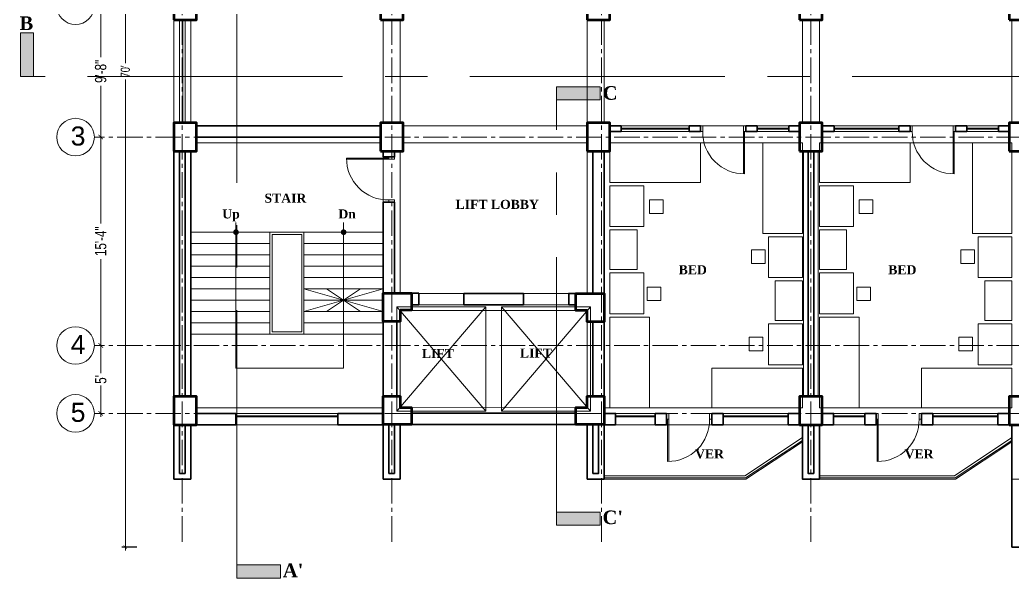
# Model space of a CAD drawing. Header units: feet. Extents: x 25261344 to 25389498, y 30010528 to 30074588.
# Drawn here: x 25365822 to 25366699, y 30072086 to 30072579 of the extents above; entities that cross this region are included whole.
import ezdxf

# ---------------------------------------------------------------- set-up
doc = ezdxf.new("R2010")
doc.units = ezdxf.units.FT
doc.header["$LTSCALE"] = 30
doc.header["$MEASUREMENT"] = 0
doc.header["$PDMODE"] = 32
doc.header["$PDSIZE"] = 15
doc.linetypes.add('CENTER2', pattern=[1.125, 0.75, -0.125, 0.125, -0.125])
doc.layers.get('0').update_dxf_attribs({"lineweight": 5})
for name, color, linetype, lineweight in [('Column', 1, 'Continuous', 80), ('Dim-1', 7, 'Continuous', 9), ('Door', 32, 'Continuous', 5), ('Furnitures', 251, 'Continuous', 9), ('GRADE BEAM', 2, 'Continuous', 20), ('grid text', 252, 'CENTER2', 9), ('LINE', 193, 'Continuous', 9), ('line 2', 7, 'Continuous', 13), ('rail', 224, 'Continuous', 9), ('STAIR', 243, 'Continuous', 13), ('TEXT', 7, 'Continuous', 18), ('WALL', 7, 'Continuous', 35), ('WIN', 142, 'Continuous', 20)]:
    doc.layers.add(name, color=color, linetype=linetype, lineweight=lineweight)
doc.styles.add('RomanS', font='swissl.ttf')
doc.styles.get("Standard").update_dxf_attribs({"font": 'timesbd.ttf'})
doc.styles.add('SWIS_LT', font='swisscl.ttf')
doc.dimstyles.new('dim-02', dxfattribs={"dimtxt": 8, "dimasz": 3, "dimexe": 3, "dimexo": 3, "dimgap": 2, "dimtad": 0, "dimdec": 0, "dimzin": 0, "dimdsep": 46, "dimlunit": 4, "dimtxsty": 'SWIS_LT', "dimblk": 'ARCHTICK', "dimcen": 2, "dimdle": 3, "dimclrd": 256, "dimclre": 256, "dimclrt": 256, "dimadec": 0, "dimazin": 0, "dimtfac": 1, "dimtdec": 0, "dimtix": 1, "dimtmove": 0, "dimatfit": 3, "dimfxl": 0, "dimfrac": 2, "dimtolj": 1, "dimtzin": 1, "dimlwd": -1, "dimarcsym": 0})

# ---------------------------------------------------------------- blocks, each defined once
blk = doc.blocks.new('FG')
at = {"layer": 'Door'}
for p, q in [((-2, -5), (-2, -42.39)), ((-1, -5), (-1, -42.39))]:
    blk.add_line(p, q, dxfattribs=at)
for points in [[(-40, 0), (-38, 0), (-38, -5), (-40, -5)], [(0, 0), (-2, 0), (-2, -5), (0, -5)]]:
    blk.add_lwpolyline(points, dxfattribs=at)
blk.add_arc((-1.44, -5.83), 36.57, 178.70538, 270.69047, dxfattribs=at)
blk = doc.blocks.new('_ArchTick')
at = {"color": 0, "linetype": 'ByBlock', "const_width": 0.15}
blk.add_lwpolyline([(-0.5, -0.5), (0.5, 0.5)], dxfattribs=at)
blk = doc.blocks.new('*D123')
at = {"lineweight": -2}
for p, q in [((25359532.41, 30072591.7), (25359538.03, 30072591.7)), ((25359532.41, 30072475.7), (25359538.03, 30072475.7))]:
    blk.add_line(p, q, dxfattribs=at)
for p, q in [((25359535.03, 30072594.7), (25359535.03, 30072546.38)), ((25359535.03, 30072472.7), (25359535.03, 30072521.01))]:
    blk.add_line(p, q)
at = {"layer": 'Defpoints', "color": 0}
for p in [(25359529.41, 30072591.7), (25359529.41, 30072475.7), (25359535.03, 30072475.7)]:
    blk.add_point(p, dxfattribs=at)
at = {"xscale": 4, "yscale": 4, "zscale": 4}
for p, rotation in [((25359535.03, 30072591.7), 90), ((25359535.03, 30072475.7), 270)]:
    blk.add_blockref('_ArchTick', p, dxfattribs=dict(at, rotation=rotation))
at = {"insert": (25359535.03, 30072533.7), "char_height": 10, "attachment_point": 5, "rotation": 90, "style": 'SWIS_LT'}
blk.add_mtext('\\A1;9\'-8"', dxfattribs=at)
blk = doc.blocks.new('*D124')
at = {"lineweight": -2}
for p, q in [((25359532.41, 30072475.7), (25359538.03, 30072475.7)), ((25359532.41, 30072291.7), (25359538.03, 30072291.7))]:
    blk.add_line(p, q, dxfattribs=at)
for p, q in [((25359535.03, 30072478.7), (25359535.03, 30072399.38)), ((25359535.03, 30072288.7), (25359535.03, 30072368.02))]:
    blk.add_line(p, q)
at = {"layer": 'Defpoints', "color": 0}
for p in [(25359529.41, 30072475.7), (25359529.41, 30072291.7), (25359535.03, 30072291.7)]:
    blk.add_point(p, dxfattribs=at)
at = {"xscale": 4, "yscale": 4, "zscale": 4}
for p, rotation in [((25359535.03, 30072475.7), 90), ((25359535.03, 30072291.7), 270)]:
    blk.add_blockref('_ArchTick', p, dxfattribs=dict(at, rotation=rotation))
at = {"insert": (25359535.03, 30072383.7), "char_height": 10, "attachment_point": 5, "rotation": 90, "style": 'SWIS_LT'}
blk.add_mtext('\\A1;15\'-4"', dxfattribs=at)
blk = doc.blocks.new('*D117')
at = {"lineweight": -2}
for p, q in [((25359532.41, 30072291.7), (25359538.03, 30072291.7)), ((25359532.41, 30072231.7), (25359538.03, 30072231.7))]:
    blk.add_line(p, q, dxfattribs=at)
for p, q in [((25359535.03, 30072294.7), (25359535.03, 30072267.1)), ((25359535.03, 30072228.7), (25359535.03, 30072256.29))]:
    blk.add_line(p, q)
at = {"layer": 'Defpoints', "color": 0}
for p in [(25359529.41, 30072291.7), (25359529.41, 30072231.7), (25359535.03, 30072231.7)]:
    blk.add_point(p, dxfattribs=at)
at = {"xscale": 4, "yscale": 4, "zscale": 4}
for p, rotation in [((25359535.03, 30072291.7), 90), ((25359535.03, 30072231.7), 270)]:
    blk.add_blockref('_ArchTick', p, dxfattribs=dict(at, rotation=rotation))
at = {"insert": (25359535.03, 30072261.7), "char_height": 10, "attachment_point": 5, "rotation": 90, "style": 'SWIS_LT'}
blk.add_mtext("\\A1;5'", dxfattribs=at)
blk = doc.blocks.new('*D160')
at = {"layer": 'Defpoints', "color": 0}
for p in [(25366322.5, 30072953.7), (25365914.82, 30072113.7), (25366697.5, 30072113.7)]:
    blk.add_point(p, dxfattribs=at)
at = {"layer": 'Dim-1'}
for p, q in [((25365914.82, 30072956.7), (25365914.82, 30072540.9)), ((25365914.82, 30072110.7), (25365914.82, 30072526.5))]:
    blk.add_line(p, q, dxfattribs=at)
at = {"layer": 'Dim-1', "lineweight": -2}
for p, q in [((25365924.82, 30072953.7), (25365911.82, 30072953.7)), ((25365924.82, 30072113.7), (25365911.82, 30072113.7))]:
    blk.add_line(p, q, dxfattribs=at)
at = {"layer": 'Dim-1', "xscale": 3, "yscale": 3, "zscale": 3}
for p, rotation in [((25365914.82, 30072953.7), 90), ((25365914.82, 30072113.7), 270)]:
    blk.add_blockref('_ArchTick', p, dxfattribs=dict(at, rotation=rotation))
at = {"layer": 'Dim-1', "insert": (25365914.82, 30072533.7), "char_height": 8, "attachment_point": 5, "rotation": 90, "style": 'SWIS_LT'}
blk.add_mtext("\\A1;70'", dxfattribs=at)
blk = doc.blocks.new('T B')
at = {"layer": 'GRADE BEAM'}
for points in [[(25352253.54, 30069132.07), (25352268.54, 30069132.07), (25352268.54, 30069041.07), (25352253.54, 30069041.07)], [(25352438.54, 30069132.07), (25352453.54, 30069132.07), (25352453.54, 30069041.07), (25352438.54, 30069041.07)], [(25352618.54, 30069132.07), (25352633.54, 30069132.07), (25352633.54, 30069041.07), (25352618.54, 30069041.07)], [(25352808.54, 30069132.07), (25352823.54, 30069132.07), (25352823.54, 30069041.07), (25352808.54, 30069041.07)], [(25352993.54, 30069132.07), (25353008.54, 30069132.07), (25353008.54, 30069041.07), (25352993.54, 30069041.07)], [(25352436.04, 30069038.57), (25352436.04, 30069023.57), (25352273.54, 30069023.57), (25352273.54, 30069038.57)], [(25352618.54, 30069038.57), (25352618.54, 30069023.57), (25352456.04, 30069023.57), (25352456.04, 30069038.57)], [(25352806.04, 30069038.57), (25352806.04, 30069023.57), (25352638.54, 30069023.57), (25352638.54, 30069038.57)], [(25352991.04, 30069038.57), (25352991.04, 30069023.57), (25352826.04, 30069023.57), (25352826.04, 30069038.57)], [(25352253.54, 30069016.07), (25352268.54, 30069016.07), (25352268.54, 30068799.57), (25352253.54, 30068799.57)], [(25352438.54, 30069016.07), (25352453.54, 30069016.07), (25352453.54, 30068890.57), (25352438.54, 30068890.57)], [(25352618.54, 30069016.07), (25352633.54, 30069016.07), (25352633.54, 30068890.57), (25352618.54, 30068890.57)], [(25352809.54, 30069016.07), (25352822.54, 30069016.07), (25352822.54, 30068799.57), (25352809.54, 30068799.57)], [(25352608.54, 30068890.57), (25352608.54, 30068875.57), (25352463.54, 30068875.57), (25352463.54, 30068890.57)], [(25352438.54, 30068865.57), (25352453.54, 30068865.57), (25352453.54, 30068799.57), (25352438.54, 30068799.57)], [(25352618.54, 30068865.57), (25352633.54, 30068865.57), (25352633.54, 30068799.57), (25352618.54, 30068799.57)], [(25352438.54, 30068789.57), (25352438.54, 30068774.57), (25352273.54, 30068774.57), (25352273.54, 30068789.57)], [(25352608.54, 30068789.69), (25352608.54, 30068774.69), (25352463.54, 30068774.57), (25352463.54, 30068789.57)], [(25352806.04, 30068789.57), (25352806.04, 30068774.57), (25352633.54, 30068774.57), (25352633.54, 30068789.57)], [(25352991.04, 30068789.57), (25352991.04, 30068774.57), (25352826.04, 30068774.57), (25352826.04, 30068789.57)], [(25352253.54, 30068774.57), (25352268.54, 30068774.57), (25352268.54, 30068726.57), (25352253.54, 30068726.57)], [(25352438.54, 30068774.57), (25352453.54, 30068774.57), (25352453.54, 30068726.57), (25352438.54, 30068726.57)], [(25352618.54, 30068774.57), (25352633.54, 30068774.57), (25352633.54, 30068726.57), (25352618.54, 30068726.57)], [(25352808.54, 30068774.57), (25352823.54, 30068774.57), (25352823.54, 30068726.57), (25352808.54, 30068726.57)], [(25352993.54, 30068774.57), (25353008.54, 30068774.57), (25353008.54, 30068726.57), (25352993.54, 30068726.57)]]:
    blk.add_lwpolyline(points, close=True, dxfattribs=at)
blk = doc.blocks.new('COL2')
at = {"layer": 'Column'}
for points in [[(-20, -266.5), (0, -266.5), (0, -241.5), (-20, -241.5)], [(162.5, -266.5), (182.5, -266.5), (182.5, -241.5), (162.5, -241.5)], [(345, -266.5), (365, -266.5), (365, -241.5), (345, -241.5)], [(532.5, -266.5), (552.5, -266.5), (552.5, -241.5), (532.5, -241.5)], [(717.5, -266.5), (737.5, -266.5), (737.5, -241.5), (717.5, -241.5)], [(-20, -382.5), (0, -382.5), (0, -357.5), (-20, -357.5)], [(162.5, -382.5), (182.5, -382.5), (182.5, -357.5), (162.5, -357.5)], [(345, -382.5), (365, -382.5), (365, -357.5), (345, -357.5)], [(532.5, -382.5), (552.5, -382.5), (552.5, -357.5), (532.5, -357.5)], [(717.5, -382.5), (737.5, -382.5), (737.5, -357.5), (717.5, -357.5)], [(-20, -624), (0, -624), (0, -599), (-20, -599)], [(532.5, -624), (552.5, -624), (552.5, -599), (532.5, -599)], [(717.5, -624), (737.5, -624), (737.5, -599), (717.5, -599)]]:
    blk.add_lwpolyline(points, close=True, dxfattribs=at)
for points in [[(180, -522.88), (180, -532.88), (165, -532.88), (165, -507.88), (190, -507.88), (190, -522.88), (180, -522.88)], [(345, -523), (335, -523), (335, -508), (360, -508), (360, -533), (345, -533), (345, -523)], [(180, -608.88), (190, -608.88), (190, -623.88), (165, -623.88), (165, -598.88), (180, -598.88), (180, -608.88)], [(345, -608.88), (345, -598.88), (360, -598.88), (360, -623.88), (335, -623.88), (335, -608.88), (345, -608.88)]]:
    blk.add_lwpolyline(points, dxfattribs=at)
at = {"layer": 'GRADE BEAM'}
blk.add_blockref('T B', (-25352273.54, -30069398.57), dxfattribs=at)
blk = doc.blocks.new('DGFGSDFG')
at = {"layer": 'grid text'}
for p, q in [((25359606.96, 30072118.41), (25359606.96, 30072999.78)), ((25359791.96, 30072118.41), (25359791.96, 30072999.78)), ((25359976.96, 30072118.41), (25359976.96, 30072999.78)), ((25360161.96, 30072118.41), (25360161.96, 30072999.78)), ((25361090.85, 30072475.7), (25359529.41, 30072475.7)), ((25361090.85, 30072291.7), (25359529.41, 30072291.7)), ((25361090.85, 30072231.7), (25359529.41, 30072231.7))]:
    blk.add_line(p, q, dxfattribs=at)
at = {"layer": 'grid text', "linetype": 'Continuous'}
for centre in [(25359512.81, 30072591.7), (25359512.81, 30072475.7), (25359512.81, 30072291.7), (25359512.81, 30072231.7)]:
    blk.add_circle(centre, 16.59, dxfattribs=at)
at = {"layer": 'grid text', "char_height": 16.842, "attachment_point": 1, "style": 'RomanS'}
for s, insert in [('{\\C256;3}', (25359508.51, 30072485.06)), ('{\\C256;4}', (25359508.51, 30072301.06)), ('{\\C256;5}', (25359508.51, 30072241.06))]:
    blk.add_mtext_dynamic_manual_height_columns(s, width=25.401, gutter_width=84.21, heights=[32.6], dxfattribs=dict(at, insert=insert))
for base, p1, p2, picture, middle in [((25359535.03, 30072475.7), (25359529.41, 30072591.7), (25359529.41, 30072475.7), '*D123', (25359535.03, 30072533.7)), ((25359535.03, 30072291.7), (25359529.41, 30072475.7), (25359529.41, 30072291.7), '*D124', (25359535.03, 30072383.7)), ((25359535.03, 30072231.7), (25359529.41, 30072291.7), (25359529.41, 30072231.7), '*D117', (25359535.03, 30072261.7))]:
    dim = blk.add_linear_dim(base=base, p1=p1, p2=p2, angle=90, dimstyle='dim-02', override={"dimtxt": 10, "dimtmove": 1, "dimfxl": 10})
    dim.commit()
    dim.dimension.update_dxf_attribs({"geometry": picture, "text_midpoint": middle})

msp = doc.modelspace()

# ---------------------------------------------------------------- hatches: boundary and pattern name
at = {"linetype": 'CENTER2', "ltscale": 10}
h = msp.add_hatch(color=256, dxfattribs=at)
h.paths.add_polyline_path([(25365833.88, 30072563.22), (25365833.88, 30072529.2), (25365822.24, 30072529.2), (25365822.24, 30072563.22)])
h.paths.add_polyline_path([(25365833.88, 30072567.75), (25365833.88, 30072563.22), (25365822.24, 30072563.22), (25365822.24, 30072567.75)])
h = msp.add_hatch(color=256, dxfattribs=at)
h.paths.add_polyline_path([(25366329.5, 30072508.45), (25366295.48, 30072508.45), (25366295.48, 30072520.1), (25366329.5, 30072520.1)])
h.paths.add_polyline_path([(25366334.03, 30072508.45), (25366329.5, 30072508.45), (25366329.5, 30072520.1), (25366334.03, 30072520.1)])
for points in [[(25366334.03, 30072132.91), (25366295.48, 30072132.91), (25366295.48, 30072144.56), (25366334.03, 30072144.56)], [(25366051.83, 30072086.24), (25366013.27, 30072086.24), (25366013.27, 30072097.89), (25366051.83, 30072097.89)]]:
    msp.add_hatch(color=256, dxfattribs=at).paths.add_polyline_path(points)

# ---------------------------------------------------------------- linework, layer by layer
for p, q in [((25366013.27, 30072097.89), (25366013.27, 30073036.17)), ((25367456.53, 30072529.2), (25365833.88, 30072529.2)), ((25366295.48, 30072144.56), (25366295.48, 30072508.45))]:
    msp.add_line(p, q, dxfattribs=at)
for points in [[(25365833.88, 30072529.2), (25365833.88, 30072567.75), (25365822.24, 30072567.75), (25365822.24, 30072529.2)], [(25366295.48, 30072508.45), (25366334.03, 30072508.45), (25366334.03, 30072520.1), (25366295.48, 30072520.1)], [(25366295.48, 30072132.91), (25366334.03, 30072132.91), (25366334.03, 30072144.56), (25366295.48, 30072144.56)], [(25366013.27, 30072086.24), (25366051.83, 30072086.24), (25366051.83, 30072097.89), (25366013.27, 30072097.89)]]:
    msp.add_lwpolyline(points, close=True, dxfattribs=at)
at = {"layer": 'Furnitures'}
for points in [[(25366422.5, 30072470.7), (25366342.5, 30072470.7), (25366342.5, 30072435.7), (25366422.5, 30072435.7)], [(25366512.5, 30072390.7), (25366512.5, 30072470.7), (25366477.5, 30072470.7), (25366477.5, 30072390.7)], [(25366607.5, 30072470.7), (25366527.5, 30072470.7), (25366527.5, 30072435.7), (25366607.5, 30072435.7)], [(25366697.5, 30072390.7), (25366697.5, 30072470.7), (25366662.5, 30072470.7), (25366662.5, 30072390.7)], [(25366342.5, 30072432.7), (25366372.5, 30072432.7), (25366372.5, 30072396.7), (25366342.5, 30072396.7)], [(25366527.5, 30072432.7), (25366557.5, 30072432.7), (25366557.5, 30072396.7), (25366527.5, 30072396.7)], [(25366389.52, 30072420.31), (25366377.52, 30072420.31), (25366377.52, 30072408.31), (25366389.52, 30072408.31)], [(25366574.52, 30072420.31), (25366562.52, 30072420.31), (25366562.52, 30072408.31), (25366574.52, 30072408.31)], [(25366342.5, 30072358.7), (25366366.5, 30072358.7), (25366366.5, 30072393.7), (25366342.5, 30072393.7)], [(25366342.5, 30072358.7), (25366366.5, 30072358.7), (25366366.5, 30072393.7), (25366342.5, 30072393.7)], [(25366512.5, 30072351.7), (25366482.5, 30072351.7), (25366482.5, 30072387.7), (25366512.5, 30072387.7)], [(25366527.5, 30072358.7), (25366551.5, 30072358.7), (25366551.5, 30072393.7), (25366527.5, 30072393.7)], [(25366527.5, 30072358.7), (25366551.5, 30072358.7), (25366551.5, 30072393.7), (25366527.5, 30072393.7)], [(25366697.5, 30072351.7), (25366667.5, 30072351.7), (25366667.5, 30072387.7), (25366697.5, 30072387.7)], [(25366467.48, 30072364.08), (25366479.48, 30072364.08), (25366479.48, 30072376.08), (25366467.48, 30072376.08)], [(25366652.48, 30072364.08), (25366664.48, 30072364.08), (25366664.48, 30072376.08), (25366652.48, 30072376.08)], [(25366342.5, 30072355.7), (25366372.5, 30072355.7), (25366372.5, 30072319.7), (25366342.5, 30072319.7)], [(25366527.5, 30072355.7), (25366557.5, 30072355.7), (25366557.5, 30072319.7), (25366527.5, 30072319.7)], [(25366387.52, 30072343.31), (25366375.52, 30072343.31), (25366375.52, 30072331.31), (25366387.52, 30072331.31)], [(25366512.5, 30072348.7), (25366488.5, 30072348.7), (25366488.5, 30072313.7), (25366512.5, 30072313.7)], [(25366572.52, 30072343.31), (25366560.52, 30072343.31), (25366560.52, 30072331.31), (25366572.52, 30072331.31)], [(25366697.5, 30072348.7), (25366673.5, 30072348.7), (25366673.5, 30072313.7), (25366697.5, 30072313.7)], [(25366342.5, 30072316.7), (25366342.5, 30072236.7), (25366377.5, 30072236.7), (25366377.5, 30072316.7)], [(25366527.5, 30072316.7), (25366527.5, 30072236.7), (25366562.5, 30072236.7), (25366562.5, 30072316.7)], [(25366512.5, 30072274.7), (25366482.5, 30072274.7), (25366482.5, 30072310.7), (25366512.5, 30072310.7)], [(25366697.5, 30072274.7), (25366667.5, 30072274.7), (25366667.5, 30072310.7), (25366697.5, 30072310.7)], [(25366465.49, 30072287.08), (25366477.49, 30072287.08), (25366477.49, 30072299.08), (25366465.49, 30072299.08)], [(25366650.49, 30072287.08), (25366662.49, 30072287.08), (25366662.49, 30072299.08), (25366650.49, 30072299.08)], [(25366432.5, 30072236.7), (25366512.5, 30072236.7), (25366512.5, 30072271.7), (25366432.5, 30072271.7)], [(25366617.5, 30072236.7), (25366697.5, 30072236.7), (25366697.5, 30072271.7), (25366617.5, 30072271.7)]]:
    msp.add_lwpolyline(points, close=True, dxfattribs=at)
at = {"layer": 'LINE', "color": 0, "ltscale": 10}
for points in [[(25366012.5, 30072400.16), (25366012.5, 30072271.7), (25366012.5, 30072271.7), (25366107.5, 30072271.7), (25366107.5, 30072331.7), (25366072.5, 30072321.7), (25366092.5, 30072321.7), (25366107.5, 30072331.7), (25366142.5, 30072321.7), (25366122.5, 30072321.7), (25366107.5, 30072331.7)], [(25366107.5, 30072400.16), (25366107.5, 30072331.7), (25366072.5, 30072341.7), (25366092.5, 30072341.7), (25366107.5, 30072331.7), (25366142.5, 30072341.7), (25366122.5, 30072341.7), (25366107.5, 30072331.7)]]:
    msp.add_lwpolyline(points, dxfattribs=at)
at = {"layer": 'LINE', "color": 0, "ltscale": 10, "const_width": 2.5}
for points in [[(25366012.5, 30072392.95, -1), (25366012.5, 30072390.45, -1)], [(25366107.5, 30072392.95, -1), (25366107.5, 30072390.45, -1)]]:
    msp.add_lwpolyline(points, format="xyb", close=True, dxfattribs=at)
at = {"layer": 'line 2'}
for p, q in [((25365957.5, 30072579.2), (25365957.5, 30072488.2)), ((25365957.5, 30072579.2), (25365957.5, 30072488.2)), ((25365967.5, 30072579.2), (25365967.5, 30072488.2)), ((25365967.5, 30072579.2), (25365967.5, 30072488.2)), ((25366173.75, 30072337.7), (25366213.75, 30072337.7)), ((25366306.25, 30072337.7), (25366266.25, 30072337.7)), ((25366233, 30072325.7), (25366154.5, 30072233.7)), ((25366154.5, 30072325.7), (25366233, 30072233.7)), ((25366213.75, 30072327.7), (25366173.75, 30072327.7)), ((25366247, 30072325.7), (25366325.5, 30072233.7)), ((25366325.5, 30072325.7), (25366247, 30072233.7)), ((25366266.25, 30072327.7), (25366306.25, 30072327.7)), ((25366512.5, 30072206.7), (25366462.5, 30072173.7)), ((25366697.5, 30072206.7), (25366647.5, 30072173.7)), ((25366337.5, 30072173.7), (25366462.5, 30072173.7)), ((25366527.5, 30072173.7), (25366647.5, 30072173.7))]:
    msp.add_line(p, q, dxfattribs=at)
for points in [[(25366154.5, 30072325.7), (25366233, 30072325.7), (25366233, 30072233.7), (25366154.5, 30072233.7)], [(25366325.5, 30072325.7), (25366247, 30072325.7), (25366247, 30072233.7), (25366325.5, 30072233.7)]]:
    msp.add_lwpolyline(points, close=True, dxfattribs=at)
at = {"layer": 'rail'}
for p, q in [((25365962.5, 30072579.2), (25365962.5, 30072488.2)), ((25365962.5, 30072579.2), (25365962.5, 30072488.2)), ((25365962.5, 30072579.2), (25365962.5, 30072488.2)), ((25365965.5, 30072579.2), (25365965.5, 30072488.2)), ((25365965.5, 30072579.2), (25365965.5, 30072488.2)), ((25365965.5, 30072579.2), (25365965.5, 30072488.2)), ((25366042.5, 30072301.7), (25366042.5, 30072391.7)), ((25366042.5, 30072391.7), (25366072.5, 30072391.7)), ((25366044.5, 30072303.7), (25366044.5, 30072389.7)), ((25366044.5, 30072389.7), (25366070.5, 30072389.7)), ((25366070.5, 30072303.7), (25366070.5, 30072389.7)), ((25366072.5, 30072301.7), (25366072.5, 30072391.7)), ((25366072.5, 30072301.7), (25366042.5, 30072301.7)), ((25366070.5, 30072303.7), (25366044.5, 30072303.7)), ((25366512.5, 30072210.29), (25366461.6, 30072176.7)), ((25366512.5, 30072207.9), (25366462.2, 30072174.7)), ((25366697.5, 30072210.29), (25366646.6, 30072176.7)), ((25366697.5, 30072207.9), (25366647.2, 30072174.7)), ((25366461.6, 30072176.7), (25366337.5, 30072176.7)), ((25366646.6, 30072176.7), (25366527.5, 30072176.7)), ((25366462.2, 30072174.7), (25366337.5, 30072174.7)), ((25366647.2, 30072174.7), (25366527.5, 30072174.7))]:
    msp.add_line(p, q, dxfattribs=at)
at = {"layer": 'STAIR'}
for p, q in [((25366042.5, 30072391.7), (25365972.5, 30072391.7)), ((25366072.5, 30072391.7), (25366142.5, 30072391.7)), ((25366042.5, 30072381.7), (25365972.5, 30072381.7)), ((25366072.5, 30072381.7), (25366142.5, 30072381.7)), ((25366042.5, 30072371.7), (25365972.5, 30072371.7)), ((25366072.5, 30072371.7), (25366142.5, 30072371.7)), ((25366042.5, 30072361.7), (25365972.5, 30072361.7)), ((25366072.5, 30072361.7), (25366142.5, 30072361.7)), ((25366042.5, 30072351.7), (25365972.5, 30072351.7)), ((25366072.5, 30072351.7), (25366142.5, 30072351.7)), ((25366042.5, 30072341.7), (25365972.5, 30072341.7)), ((25366072.5, 30072341.7), (25366142.5, 30072341.7)), ((25366042.5, 30072331.7), (25365972.5, 30072331.7)), ((25366072.5, 30072331.7), (25366142.5, 30072331.7)), ((25366042.5, 30072321.7), (25365972.5, 30072321.7)), ((25366072.5, 30072321.7), (25366142.5, 30072321.7)), ((25366042.5, 30072311.7), (25365972.5, 30072311.7)), ((25366072.5, 30072311.7), (25366142.5, 30072311.7)), ((25366042.5, 30072301.7), (25365972.5, 30072301.7)), ((25366072.5, 30072301.7), (25366142.5, 30072301.7))]:
    msp.add_line(p, q, dxfattribs=at)
at = {"layer": 'WALL', "ltscale": 10}
for p, q in [((25365977.5, 30072485.7), (25366140, 30072485.7)), ((25366352.5, 30072485.7), (25366342.5, 30072485.7)), ((25366352.5, 30072485.7), (25366352.5, 30072480.7)), ((25366412.5, 30072485.7), (25366412.5, 30072480.7)), ((25366422.5, 30072485.7), (25366412.5, 30072485.7)), ((25366422.5, 30072485.7), (25366422.5, 30072480.7)), ((25366472.5, 30072485.7), (25366462.5, 30072485.7)), ((25366500.5, 30072485.7), (25366510, 30072485.7)), ((25366540.5, 30072485.7), (25366530, 30072485.7)), ((25366540.5, 30072485.7), (25366540.5, 30072480.7)), ((25366597.5, 30072485.7), (25366597.5, 30072480.7)), ((25366607.5, 30072485.7), (25366597.5, 30072485.7)), ((25366607.5, 30072485.7), (25366607.5, 30072480.7)), ((25366657.5, 30072485.7), (25366647.5, 30072485.7)), ((25366685.5, 30072485.7), (25366695, 30072485.7)), ((25365977.5, 30072475.7), (25366140, 30072475.7)), ((25366352.5, 30072480.7), (25366342.5, 30072480.7)), ((25366412.5, 30072480.7), (25366422.5, 30072480.7)), ((25366472.5, 30072480.7), (25366462.5, 30072480.7)), ((25366500.5, 30072480.7), (25366510, 30072480.7)), ((25366540.5, 30072480.7), (25366530, 30072480.7)), ((25366597.5, 30072480.7), (25366607.5, 30072480.7)), ((25366657.5, 30072480.7), (25366647.5, 30072480.7)), ((25366685.5, 30072480.7), (25366695, 30072480.7)), ((25365957.5, 30072463.2), (25365957.5, 30072246.7)), ((25365962.5, 30072463.2), (25365962.5, 30072246.7)), ((25365967.5, 30072463.2), (25365967.5, 30072246.7)), ((25365972.5, 30072463.2), (25365972.5, 30072246.7)), ((25366327.5, 30072463.2), (25366327.5, 30072337.7)), ((25366337.5, 30072463.2), (25366337.5, 30072337.7)), ((25366517.5, 30072463.2), (25366517.5, 30072246.7)), ((25366522.5, 30072463.2), (25366522.5, 30072246.7)), ((25366142.5, 30072418.2), (25366142.5, 30072337.7)), ((25366142.5, 30072418.2), (25366152.5, 30072418.2)), ((25366152.5, 30072418.2), (25366152.5, 30072337.7)), ((25365977.5, 30072231.7), (25366012.5, 30072231.7)), ((25366012.5, 30072231.7), (25366012.5, 30072221.7)), ((25366102.5, 30072231.7), (25366142.5, 30072231.7)), ((25366382.5, 30072231.7), (25366392.5, 30072231.7)), ((25366432.5, 30072231.7), (25366432.5, 30072221.7)), ((25366432.5, 30072231.7), (25366442.5, 30072231.7)), ((25366442.5, 30072231.7), (25366442.5, 30072221.7)), ((25366567.5, 30072231.7), (25366577.5, 30072231.7)), ((25366617.5, 30072231.7), (25366617.5, 30072221.7)), ((25366617.5, 30072231.7), (25366627.5, 30072231.7)), ((25366627.5, 30072231.7), (25366627.5, 30072221.7)), ((25365957.5, 30072221.7), (25365957.5, 30072173.7)), ((25365962.5, 30072221.7), (25365962.5, 30072178.7)), ((25365967.5, 30072221.7), (25365967.5, 30072178.7)), ((25365972.5, 30072221.7), (25365972.5, 30072173.7)), ((25366012.5, 30072221.7), (25365977.5, 30072221.7)), ((25366102.5, 30072221.7), (25366142.5, 30072221.7)), ((25366142.5, 30072221.7), (25366142.5, 30072173.7)), ((25366147.5, 30072221.7), (25366147.5, 30072178.7)), ((25366152.5, 30072221.7), (25366152.5, 30072178.7)), ((25366157.5, 30072221.7), (25366157.5, 30072173.7)), ((25366382.5, 30072221.7), (25366392.5, 30072221.7)), ((25366442.5, 30072221.7), (25366432.5, 30072221.7)), ((25366567.5, 30072221.7), (25366577.5, 30072221.7)), ((25366627.5, 30072221.7), (25366617.5, 30072221.7)), ((25365962.5, 30072178.7), (25365967.5, 30072178.7)), ((25366147.5, 30072178.7), (25366152.5, 30072178.7)), ((25365957.5, 30072173.7), (25365972.5, 30072173.7)), ((25366142.5, 30072173.7), (25366157.5, 30072173.7))]:
    msp.add_line(p, q, dxfattribs=at)
for points in [[(25366462.5, 30072485.7), (25366462.5, 30072480.7)], [(25366472.5, 30072485.7), (25366472.5, 30072480.7)], [(25366500.5, 30072485.7), (25366500.5, 30072480.7)], [(25366647.5, 30072485.7), (25366647.5, 30072480.7)], [(25366657.5, 30072485.7), (25366657.5, 30072480.7)], [(25366685.5, 30072485.7), (25366685.5, 30072480.7)], [(25366142.5, 30072463.2), (25366142.5, 30072458.2), (25366152.5, 30072458.2), (25366152.5, 30072463.2)], [(25366102.5, 30072231.7), (25366102.5, 30072221.7)], [(25366382.5, 30072231.7), (25366382.5, 30072221.7)], [(25366392.5, 30072231.7), (25366392.5, 30072221.7)], [(25366567.5, 30072231.7), (25366567.5, 30072221.7)], [(25366577.5, 30072231.7), (25366577.5, 30072221.7)], [(25366337.5, 30072221.7), (25366337.5, 30072173.7), (25366322.5, 30072173.7), (25366322.5, 30072221.7)], [(25366332.5, 30072221.7), (25366332.5, 30072178.7), (25366327.5, 30072178.7), (25366327.5, 30072221.7)], [(25366527.5, 30072221.7), (25366527.5, 30072173.7), (25366512.5, 30072173.7), (25366512.5, 30072221.7)], [(25366522.5, 30072221.7), (25366522.5, 30072178.7), (25366517.5, 30072178.7), (25366517.5, 30072221.7)], [(25366712.5, 30072221.7), (25366712.5, 30072113.7), (25366697.5, 30072113.7), (25366697.5, 30072221.7)]]:
    msp.add_lwpolyline(points, dxfattribs=at)
for points in [[(25366167.5, 30072337.82), (25366173.75, 30072337.82), (25366173.75, 30072327.7), (25366167.5, 30072327.7)], [(25366213.75, 30072337.7), (25366266.25, 30072337.7), (25366266.25, 30072327.7), (25366213.75, 30072327.7)], [(25366306.25, 30072327.7), (25366312.5, 30072327.7), (25366312.5, 30072337.7), (25366306.25, 30072337.7)], [(25366142.5, 30072312.82), (25366154.5, 30072312.82), (25366154.5, 30072246.7), (25366142.5, 30072246.7)], [(25366327.5, 30072246.82), (25366337.5, 30072246.82), (25366337.5, 30072312.7), (25366327.5, 30072312.7)], [(25366167.5, 30072221.82), (25366312.5, 30072221.82), (25366312.5, 30072231.82), (25366167.5, 30072231.82)], [(25366337.5, 30072231.7), (25366347.5, 30072231.7), (25366347.5, 30072221.7), (25366337.5, 30072221.7)], [(25366500, 30072231.7), (25366510, 30072231.7), (25366510, 30072221.7), (25366500, 30072221.7)], [(25366530, 30072231.7), (25366540, 30072231.7), (25366540, 30072221.7), (25366530, 30072221.7)], [(25366685, 30072231.7), (25366695, 30072231.7), (25366695, 30072221.7), (25366685, 30072221.7)]]:
    msp.add_lwpolyline(points, close=True, dxfattribs=at)
at = {"layer": 'WIN'}
for p, q in [((25366412.5, 30072485.7), (25366352.5, 30072485.7)), ((25366412.5, 30072483.7), (25366352.5, 30072483.7)), ((25366472.5, 30072485.7), (25366500.5, 30072485.7)), ((25366472.5, 30072483.7), (25366500.5, 30072483.7)), ((25366597.5, 30072485.7), (25366540.5, 30072485.7)), ((25366597.5, 30072483.7), (25366540.5, 30072483.7)), ((25366657.5, 30072485.7), (25366685.5, 30072485.7)), ((25366657.5, 30072483.7), (25366685.5, 30072483.7)), ((25366412.5, 30072482.7), (25366352.5, 30072482.7)), ((25366412.5, 30072480.7), (25366352.5, 30072480.7)), ((25366472.5, 30072482.7), (25366500.5, 30072482.7)), ((25366472.5, 30072480.7), (25366500.5, 30072480.7)), ((25366597.5, 30072482.7), (25366540.5, 30072482.7)), ((25366597.5, 30072480.7), (25366540.5, 30072480.7)), ((25366657.5, 30072482.7), (25366685.5, 30072482.7)), ((25366657.5, 30072480.7), (25366685.5, 30072480.7)), ((25366102.5, 30072231.7), (25366012.5, 30072231.7)), ((25366102.5, 30072229.7), (25366012.5, 30072229.7)), ((25366382.5, 30072231.7), (25366347.5, 30072231.7)), ((25366382.5, 30072229.7), (25366347.5, 30072229.7)), ((25366442.5, 30072231.7), (25366502.5, 30072231.7)), ((25366442.5, 30072229.7), (25366500, 30072229.7)), ((25366567.5, 30072231.7), (25366537.5, 30072231.7)), ((25366567.5, 30072229.7), (25366540, 30072229.7)), ((25366627.5, 30072231.7), (25366687.5, 30072231.7)), ((25366627.5, 30072229.7), (25366685, 30072229.7)), ((25366102.5, 30072228.7), (25366012.5, 30072228.7)), ((25366012.5, 30072221.7), (25366102.5, 30072221.7)), ((25366382.5, 30072228.7), (25366347.5, 30072228.7)), ((25366382.5, 30072221.7), (25366347.5, 30072221.7)), ((25366442.5, 30072228.7), (25366500, 30072228.7)), ((25366442.5, 30072221.7), (25366502.5, 30072221.7)), ((25366567.5, 30072221.7), (25366537.5, 30072221.7)), ((25366567.5, 30072228.7), (25366540, 30072228.7)), ((25366627.5, 30072228.7), (25366685, 30072228.7)), ((25366627.5, 30072221.7), (25366687.5, 30072221.7))]:
    msp.add_line(p, q, dxfattribs=at)

# ---------------------------------------------------------------- block references
msp.add_blockref('DGFGSDFG', (6358.05, 0))
at = {"layer": 'Dim-1'}
msp.add_blockref('COL2', (25365977.5, 30072845.7), dxfattribs=at)
at = {"layer": 'Door', "color": 2}
for p in [(25366462.5, 30072485.7), (25366647.5, 30072485.7)]:
    msp.add_blockref('FG', p, dxfattribs=at)
at = {"layer": 'Door', "color": 2, "xscale": -1, "rotation": 270}
msp.add_blockref('FG', (25366152.5, 30072458.2), dxfattribs=at)
at = {"layer": 'Door', "color": 2, "xscale": -1}
for p in [(25366392.5, 30072231.7), (25366577.5, 30072231.7)]:
    msp.add_blockref('FG', p, dxfattribs=at)

# ---------------------------------------------------------------- texts
at = {"linetype": 'CENTER2', "ltscale": 10, "char_height": 12, "attachment_point": 9}
for s, insert, width in [('B', (25365833.5, 30072570.2), 12.7148), ('C', (25366349.36, 30072508.49), 17.1805), ("C'", (25366354.17, 30072133.75), 28.5419), ("A'", (25366071.97, 30072087.08), 28.5419)]:
    msp.add_mtext(s, dxfattribs=dict(at, insert=insert, width=width))
at = {"layer": 'TEXT', "ltscale": 10, "char_height": 8, "attachment_point": 1}
for s, insert, width in [('STAIR', (25366037.66, 30072425.74), 174.7812), ('LIFT LOBBY', (25366206.33, 30072420.29), 179.7812), ('Up', (25366000.36, 30072411.83), 179.7812), ('Dn', (25366102.86, 30072411.83), 172.2812), ('BED', (25366403.27, 30072362.53), 179.7812), ('BED', (25366588.27, 30072362.53), 179.7812), ('LIFT', (25366176.59, 30072288.57), 179.7812), ('LIFT', (25366263.19, 30072289), 179.7812), ('VER', (25366417.74, 30072199.9), 179.7812), ('VER', (25366602.74, 30072199.9), 179.7812)]:
    msp.add_mtext(s, dxfattribs=dict(at, insert=insert, width=width))

# ---------------------------------------------------------------- dimensions: what is measured, and where the dimension line sits
at = {"layer": 'Dim-1'}
dim = msp.add_linear_dim(base=(25365914.82, 30072113.7), p1=(25366322.5, 30072953.7), p2=(25366697.5, 30072113.7), angle=90, dimstyle='dim-02', override={"dimtxt": 8, "dimfxl": 10}, dxfattribs=at)
dim.commit()
dim.dimension.update_dxf_attribs({"geometry": '*D160', "text_midpoint": (25365914.82, 30072533.7)})

doc.saveas('drawing.dxf')
